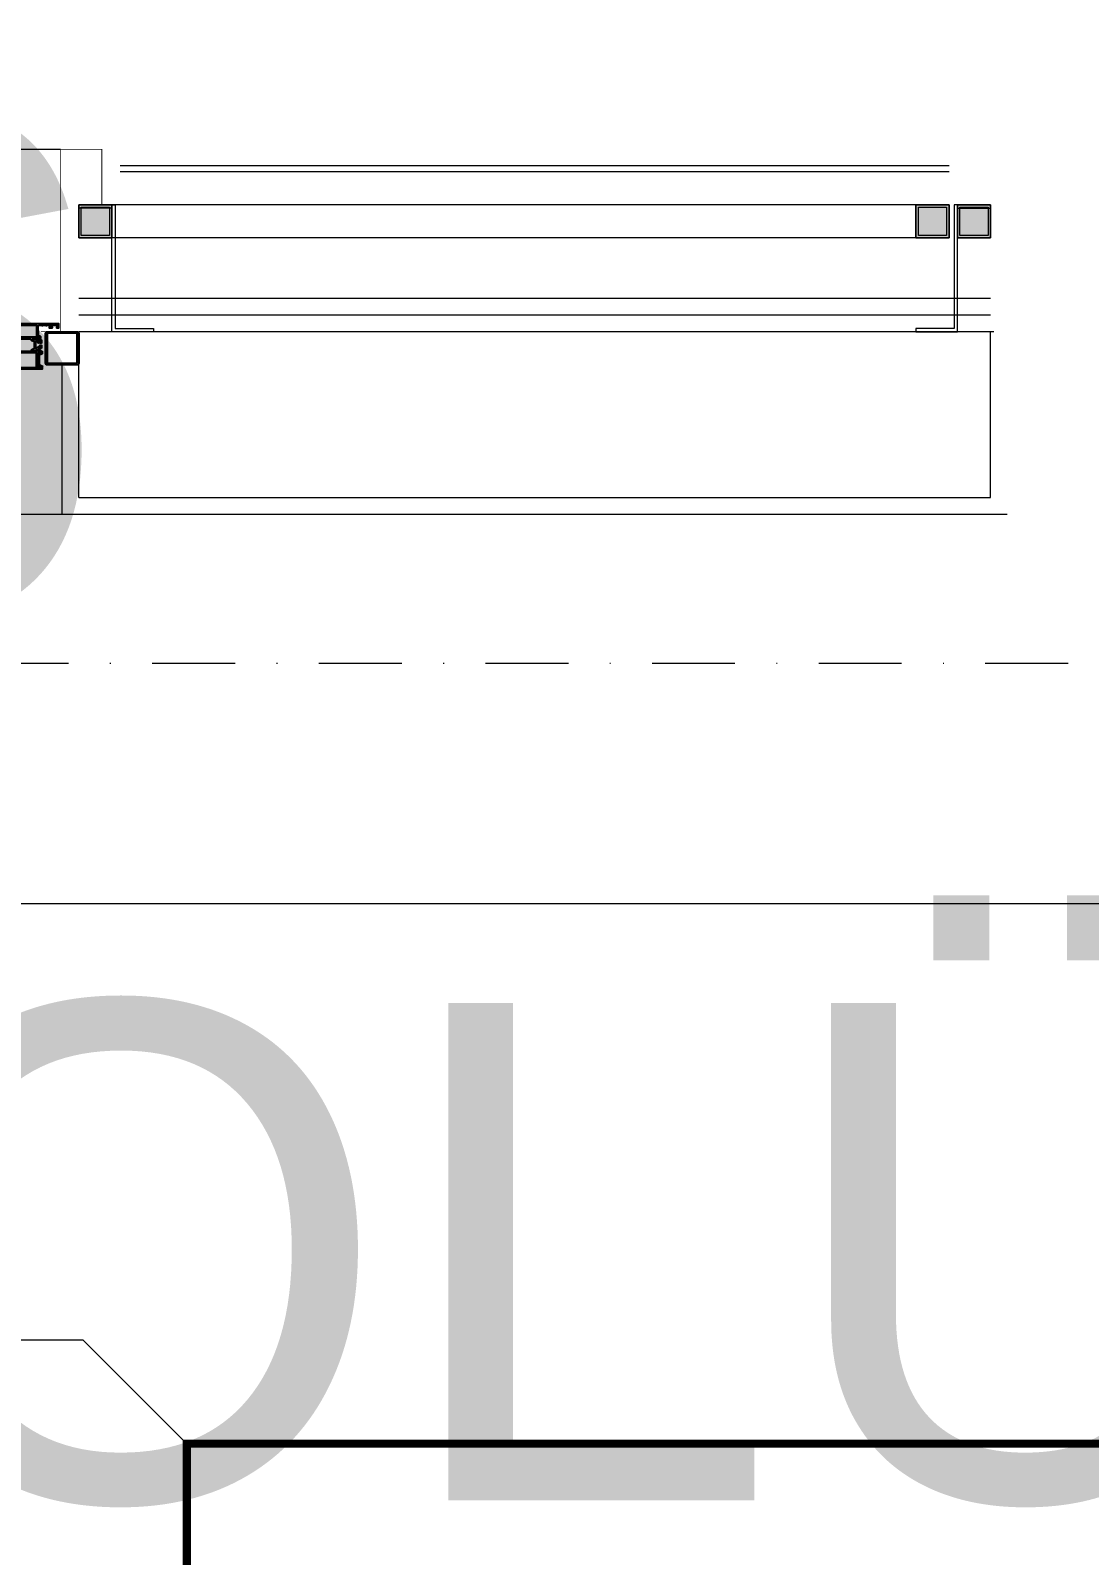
# Model space of a CAD drawing. Extents: x -9058 to 11890, y 0 to 8106.
# Drawn here: x 9289.2 to 9417, y 3638.2 to 3822.2 of the extents above; entities that cross this region are included whole.
import ezdxf
from ezdxf.enums import TextEntityAlignment as Align

# ---------------------------------------------------------------- set-up
doc = ezdxf.new("R2010")
doc.units = 0
doc.header["$LTSCALE"] = 10
doc.header["$MEASUREMENT"] = 0
doc.linetypes.add('DASHDOT', pattern=[1, 0.5, -0.25, 0, -0.25])
doc.linetypes.add('HIDDEN2', pattern=[4.7625, 3.175, -1.5875])
doc.layers.get('0').update_dxf_attribs({"color": 9, "lineweight": 9})
for name, color, linetype, lineweight in [('00', 9, 'Continuous', 9), ('06D', 9, 'Continuous', 9), ('10', 9, 'Continuous', 9), ('14', 9, 'Continuous', 9), ('21', 9, 'Continuous', 9), ('21_mahal200', 9, 'Continuous', 9), ('21_mahal200 @ 20', 9, 'Continuous', 9), ('24', 9, 'DASHDOT', 9), ('33', 9, 'BATTING', 9), ('40A', 9, 'Continuous', 9)]:
    doc.layers.add(name, color=color, linetype=linetype, lineweight=lineweight)
doc.styles.add('Arial', font='arial.ttf', dxfattribs={"height": 2.5})
doc.styles.add('MuuM_TEXT-STANDART', font='ARIALN.TTF')
doc.linetypes.add('BATTING', pattern='A,0.0001,-0.1,[134,ltypeshp.shx,S=0.1,R=0,X=-0.1,Y=0],-0.2,[134,ltypeshp.shx,S=0.1,R=180,X=0.1,Y=0],-0.1', length=0.4001)

# ---------------------------------------------------------------- blocks, each defined once
blk = doc.blocks.new('p-mek')
at = {"color": 6}
blk.add_lwpolyline([(210.29, -281.08, -0.000027), (210.29, -1029.08, 0.400031)], format="xyb", dxfattribs=at)
blk = doc.blocks.new('0a_roomno2')
blk.add_lwpolyline([(30, -16), (0, -16), (0, 0), (30, 0)], close=True)
blk.add_lwpolyline([(0, 0), (30, 0)])
at = {"layer": '40A'}
blk.add_lwpolyline([(0, 0), (30, 0)], dxfattribs=at)
at = {"style": 'Arial'}
blk.add_attdef('ODANO', (0, 1.505), '', height=3, dxfattribs=at)
blk.add_attdef('MEKANADI', text='', height=3, dxfattribs=at).set_placement((0.525, -4.75), align=Align.BOTTOM_LEFT)
at = {"style": 'MuuM_TEXT-STANDART', "width": 0.6}
for tag, p in [('YER01', (15, -7)), ('TAVAN01', (20.625, -7)), ('DUVAR01', (26.25, -7)), ('YER02', (15, -10.375)), ('TAVAN02', (20.625, -10.375)), ('DUVAR02', (26.25, -10.375)), ('YER03', (15, -13.75)), ('TAVAN03', (20.625, -13.75)), ('DUVAR03', (26.25, -13.75))]:
    blk.add_attdef(tag, text='', height=2.25, dxfattribs=at).set_placement(p, align=Align.MIDDLE_CENTER)
at = {"style": 'MuuM_TEXT-STANDART'}
blk.add_attdef('M2', text='', height=2.25, dxfattribs=at).set_placement((1.3231, -7.8046), align=Align.MIDDLE_LEFT)
at = {"style": 'MuuM_TEXT-STANDART', "width": 0.6}
blk.add_attdef('TEMIZTAVANYUKSEKLIGI', text='', height=2.25, dxfattribs=at).set_placement((2.7, -13.1619), align=Align.MIDDLE_LEFT)
blk = doc.blocks.new('*U1185')
at = {"layer": '21_mahal200 @ 20'}
ref = blk.add_blockref('0a_roomno2', (8851.93, 3716.9), dxfattribs=dict(at, xscale=20, yscale=20, zscale=20))
ref.add_attrib('ODANO', ' PRS-1K-06', (8851.93, 3752), dxfattribs={"layer": '0', "height": 60, "style": 'Arial'})
ref.add_attrib('MEKANADI', 'YANGIN HOLÜ', dxfattribs={"layer": '0', "height": 60, "style": 'Arial'}).set_placement((8862.43, 3626.9), align=Align.BOTTOM_LEFT)
blk = doc.blocks.new('p-s-profil')
at = {"layer": '10'}
blk.add_lwpolyline([(9, 15.3), (4.6, 15.3), (4.6, 0.4), (0, 0.4), (0, 0), (5, 0), (5, 14.9), (9, 14.9), (9, 15.3)], dxfattribs=at)
blk.add_lwpolyline([(9, 15.3), (4.6, 15.3), (4.6, 0.4), (0, 0.4), (0, 0), (5, 0), (5, 14.9), (9, 14.9), (9, 15.3)], dxfattribs=at)
blk = doc.blocks.new('p-kutu_profil_40x40')
h = blk.add_hatch(color=256)
h.dxf.hatch_style = 1
h.paths.add_polyline_path([(0, 0), (4, 0), (4, 4), (0, 4)])
h = blk.add_hatch(color=255)
h.dxf.hatch_style = 1
h.paths.add_polyline_path([(0, 0), (4, 0), (4, 4), (0, 4)])
blk.add_lwpolyline([(0, 0), (4, 0), (4, 4), (0, 4)], close=True)
at = {"layer": '10'}
for points in [[(0, 4), (4, 4), (4, 0), (0, 0)], [(0, 4), (4, 4), (4, 0), (0, 0)], [(0, 0), (4, 0), (4, 4), (0, 4)], [(0.3, 3.7), (3.7, 3.7), (3.7, 0.3), (0.3, 0.3)], [(0.3, 3.7), (3.7, 3.7), (3.7, 0.3), (0.3, 0.3)]]:
    blk.add_lwpolyline(points, close=True, dxfattribs=at)
blk = doc.blocks.new('P-DOG-PORSCHE')
at = {"layer": '06D'}
for points in [[(-117.78, 24), (-2.22, 24)], [(-118, -20), (-2, -20)]]:
    blk.add_lwpolyline(points, dxfattribs=at)
at = {"layer": '06D', "lineweight": 25, "ltscale": 0.5}
blk.add_lwpolyline([(-5.36, -0.02, -0.131652), (-5.37, -0.07), (-5.48, -0.25, 0.131652), (-5.49, -0.27), (-5.49, -0.29, 0.414214), (-5.46, -0.32), (-5.1, -0.32, 0.414214), (-5.07, -0.29), (-5.07, -0.27, 0.131652), (-5.07, -0.25), (-5.18, -0.07, -0.131652), (-5.19, -0.02), (-5.19, 0.83, -0.131652), (-5.18, 0.88), (-5.07, 1.07, 0.131652), (-5.07, 1.08), (-5.07, 1.11, 0.414214), (-5.1, 1.14), (-5.46, 1.14, 0.414214), (-5.49, 1.11), (-5.49, 1.08, 0.131652), (-5.48, 1.07), (-5.37, 0.88, -0.131652), (-5.36, 0.83)], format="xyb", close=True, dxfattribs=at)
at = {"layer": '10', "lineweight": 25, "ltscale": 0.5}
for p, q in [((-4.78, -0.81), (-4.78, -0.99)), ((-4.78, -0.99), (-4.78, -1.95)), ((-4.78, -1.95), (-4.28, -2.22))]:
    blk.add_line(p, q, dxfattribs=at)
at = {"layer": '10', "const_width": 0.1}
blk.add_lwpolyline([(4.78, 17.3), (2.78, 17.3), (2.78, 24), (-2.22, 24), (-2.22, 2), (-4.57, 2)], dxfattribs=at)
at = {"layer": '10', "lineweight": 25, "ltscale": 0.5}
for points in [[(-7, 1.14), (-5.8, 1.14), (-5.67, 0.94), (-5.43, 0.85, 0.859449), (-5.4, 0.88), (-5.56, 1.14), (-5.09, 1.14, -1.229391), (-5.04, 1.11), (-5.09, 0.93, -0.283637), (-5.11, 0.91, 0.607471), (-5.12, 0.85), (-4.95, 0.68), (-4.93, 0.66, 0.700084), (-4.83, 0.74), (-4.9, 1), (-4.9, 1.3, -0.414214), (-4.87, 1.33), (-4.73, 1.33, -0.414214), (-4.7, 1.3), (-4.7, 1.15, 0.414214), (-4.69, 1.14), (-4.68, 1.14, 0.414214), (-4.58, 1.24), (-4.58, 1.33, 0.414214), (-4.7, 1.45), (-4.82, 1.45, -0.403083), (-4.85, 1.48), (-4.89, 2.67, -0.425337), (-4.79, 2.77), (-4.47, 2.77), (-4.47, 2.76), (-4.32, 2.76), (-4.32, 2.77), (-3.99, 2.77), (-3.99, 2.76), (-3.84, 2.76), (-3.84, 2.77), (-3.58, 2.77), (-3.58, 2.76), (-3.45, 2.76), (-3.45, 2.59, -0.414214), (-3.48, 2.56), (-3.58, 2.56), (-3.58, 2.51, 0.414214), (-3.53, 2.46), (-3.22, 2.46, 0.414214), (-3.15, 2.53), (-3.15, 2.55, 0.414214), (-3.16, 2.56), (-3.26, 2.56, -0.414214), (-3.31, 2.61), (-3.31, 2.73, -0.414214), (-3.26, 2.78), (-2.59, 2.78, -0.414214), (-2.54, 2.73), (-2.54, 2.61, -0.414214), (-2.59, 2.56), (-2.69, 2.56, 0.414214), (-2.7, 2.55), (-2.7, 2.53, 0.414214), (-2.63, 2.46), (-2.41, 2.46, 0.414214), (-2.4, 2.47), (-2.4, 2.95, 0.414214), (-2.41, 2.96), (-10.39, 2.96, 0.414214)], [(-4.48, -0.34, -0.414222), (-4.4, -0.42), (-4.4, -0.59, -0.414214), (-4.55, -0.74), (-4.59, -0.74, -0.414214), (-4.6, -0.73), (-4.6, -0.66, -0.366034), (-4.57, -0.64, 0.365977), (-4.55, -0.61), (-4.55, -0.52, 0.414214), (-4.58, -0.49), (-4.69, -0.49, 0.365977), (-4.72, -0.51, -0.365977), (-4.75, -0.54), (-4.87, -0.54, 0.414214), (-4.9, -0.57), (-4.9, -1.41), (-4.93, -1.44), (-4.9, -1.47), (-4.9, -2.31, 0.414214), (-4.87, -2.34), (-4.75, -2.34, -0.365977), (-4.72, -2.36, 0.365977), (-4.69, -2.39), (-4.58, -2.39, 0.414214), (-4.55, -2.36), (-4.55, -2.27, 0.365977), (-4.57, -2.24, -0.366034), (-4.6, -2.21), (-4.6, -2.15, -0.414214), (-4.59, -2.14), (-4.55, -2.14, -0.414214), (-4.4, -2.29), (-4.4, -2.53, -0.414214), (-4.41, -2.54), (-8.39, -2.54, -0.414214)], [(-7, -0.34), (-5.8, -0.34), (-5.67, -0.14), (-5.42, -0.04, -0.713664), (-5.4, -0.07), (-5.56, -0.34), (-5.09, -0.34, 1.229391), (-5.04, -0.31), (-5.09, -0.12, 0.283637), (-5.11, -0.1, -0.607471), (-5.12, -0.04), (-4.95, 0.13), (-4.93, 0.15, -0.700084), (-4.83, 0.07), (-4.9, -0.19), (-4.9, -0.31, 0.414214), (-4.87, -0.34), (-4.73, -0.34, 0.414214), (-4.7, -0.31), (-4.7, -0.2, -0.414214), (-4.69, -0.19), (-4.68, -0.19, -0.414214), (-4.58, -0.29), (-4.58, -0.31, 0.414214), (-4.55, -0.34), (-4.48, -0.34)]]:
    blk.add_lwpolyline(points, format="xyb", dxfattribs=at)
for points in [[(-7.71, 1.33), (-7.71, 1.8), (-7.7, 1.8), (-7.7, 2.3), (-7.71, 2.3), (-7.71, 2.77), (-5.09, 2.77), (-5.09, 2.3), (-5.1, 2.3), (-5.1, 1.8), (-5.09, 1.8), (-5.09, 1.33), (-6.32, 1.33), (-6.32, 1.35), (-6.47, 1.35), (-6.47, 1.33)], [(-0.2, -1.8), (-0.2, 1.8), (-3.8, 1.8), (-3.8, -1.8)], [(-7.7, -0.54), (-7.7, -2.34), (-5.1, -2.34), (-5.1, -0.54)]]:
    blk.add_lwpolyline(points, close=True, dxfattribs=at)
for points in [[(0, -1.8, -0.414214), (-0.2, -2), (-3.8, -2, -0.414214), (-4, -1.8), (-4, 1.8, -0.414214), (-3.8, 2), (-0.2, 2, -0.414214), (0, 1.8)], [(-4.5, 0.64, -0.414214), (-4.53, 0.61), (-4.66, 0.61, -0.414214), (-4.69, 0.64), (-4.69, 0.98, -0.414214), (-4.66, 1.01), (-4.53, 1.01, -0.414214), (-4.5, 0.98)], [(-4.5, 0.02, -0.414214), (-4.53, -0.01), (-4.66, -0.01, -0.414214), (-4.69, 0.02), (-4.69, 0.36, -0.414214), (-4.66, 0.39), (-4.53, 0.39, -0.414214), (-4.5, 0.36)]]:
    blk.add_lwpolyline(points, format="xyb", close=True, dxfattribs=at)
at = {"layer": '14'}
blk.add_lwpolyline([(-2, -20), (-2, -2)], dxfattribs=at)
blk = doc.blocks.new('0_detailbox1')
blk.add_lwpolyline([(10.411, -2.5), (7.911, 0), (-5, 0)])
blk.add_circle((0, 0), 5)
at = {"style": 'Arial'}
blk.add_attdef('DETAYADI', text='', height=3, dxfattribs=at).set_placement((0, 0), align=Align.BOTTOM_CENTER)
blk.add_attdef('PAFTAADI', text='', height=2, dxfattribs=at).set_placement((0, -0.5), align=Align.TOP_CENTER)

msp = doc.modelspace()

# ---------------------------------------------------------------- linework, layer by layer
at = {"layer": '00'}
for points in [[(9295.06, 3765.87), (9295.06, 3765.87), (9405.06, 3765.87), (9405.06, 3785.87), (9295.06, 3785.87), (9295.06, 3785.87)], [(9295.06, 3765.87), (9295.06, 3785.87)]]:
    msp.add_lwpolyline(points, dxfattribs=at)
at = {"layer": '06D'}
for points in [[(9400.06, 3801.17), (9295.06, 3801.17)], [(9400.06, 3797.17), (9295.06, 3797.17)], [(9405.06, 3789.87), (9295.06, 3789.87)], [(9405.46, 3785.87), (9297.14, 3785.87)]]:
    msp.add_lwpolyline(points, dxfattribs=at)
at = {"layer": '10'}
for points in [[(9400.06, 3805.87), (9300.06, 3805.87)], [(9400.06, 3805.17), (9300.06, 3805.17)]]:
    msp.add_lwpolyline(points, dxfattribs=at)
at = {"layer": '14'}
msp.add_lwpolyline([(9293.06, 3763.87), (9407.06, 3763.87)], dxfattribs=at)
at = {"layer": '21', "linetype": 'HIDDEN2', "ltscale": 0.1, "const_width": 1}
msp.add_lwpolyline([(9308.1, 3651.73), (9669.69, 3651.73), (9669.69, 3346.4), (9308.1, 3346.4)], close=True, dxfattribs=at)
at = {"layer": '24', "ltscale": 2}
msp.add_lwpolyline([(7012.53, 3745.87), (10535.06, 3745.87)], dxfattribs=at)
at = {"layer": '33', "ltscale": 0.2, "flags": 128}
msp.add_lwpolyline([(9405.06, 3787.87), (9295.06, 3787.87)], dxfattribs=at)

# ---------------------------------------------------------------- block references
for name, p in [('P-DOG-PORSCHE', (9295.06, 3783.87)), ('p-kutu_profil_40x40', (9295.06, 3797.17)), ('p-s-profil', (9396.06, 3785.87)), ('p-kutu_profil_40x40', (9396.06, 3797.17)), ('p-kutu_profil_40x40', (9401.06, 3797.17))]:
    msp.add_blockref(name, p)
at = {"xscale": -1}
msp.add_blockref('p-s-profil', (9304.06, 3785.87), dxfattribs=at)
at = {"layer": '06D'}
msp.add_blockref('p-mek', (7675.06, 3723.87), dxfattribs=at)
at = {"layer": '21'}
ref = msp.add_blockref('0_detailbox1', (9256.05, 3664.23), dxfattribs=dict(at, xscale=5, yscale=5, zscale=5))
ref.add_attrib('DETAYADI', '01', dxfattribs={"layer": '0', "height": 15, "style": 'Arial'}).set_placement((9254.45, 3664.23), align=Align.BOTTOM_CENTER)
ref.add_attrib('PAFTAADI', 'KRT-M-C-501', dxfattribs={"layer": '0', "height": 10, "style": 'Arial', "width": 0.45}).set_placement((9256.07, 3661.73), align=Align.TOP_CENTER)
at = {"layer": '21_mahal200', "color": 6}
msp.add_blockref('*U1185', (0, 0), dxfattribs=at)

doc.saveas('drawing.dxf')
